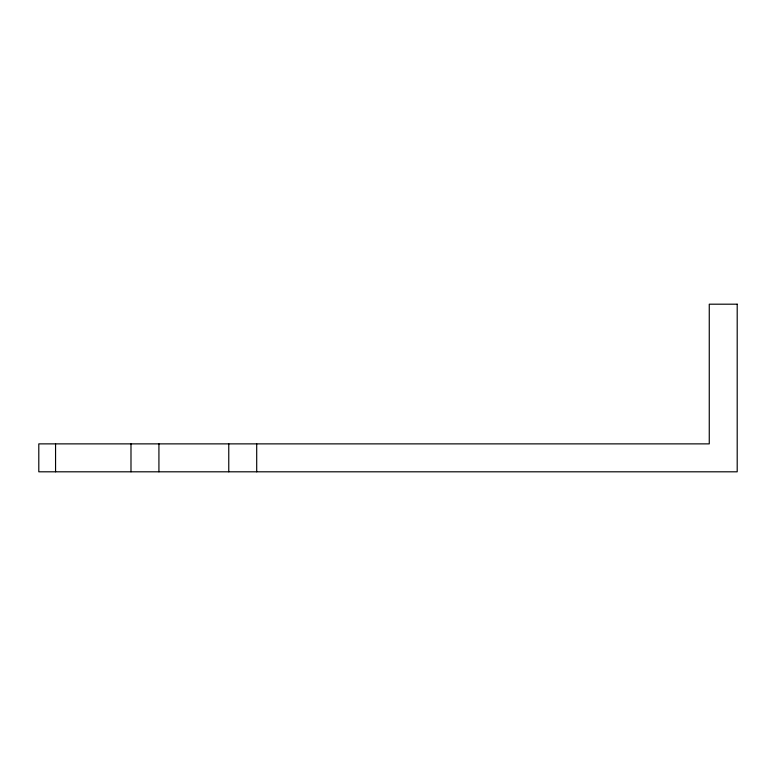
<?xml version="1.0" encoding="UTF-8"?>
<svg xmlns="http://www.w3.org/2000/svg" width="776" height="776" viewBox="0 0 776 776"><rect width="100%" height="100%" fill="white"/><g stroke="black" fill="none" stroke-linecap="round" stroke-linejoin="round"><path stroke-width="1.16" d="M256.701 443.872L256.701 471.808M228.765 443.872L228.765 471.808M158.925 443.872L158.925 471.808M130.989 443.872L130.989 471.808M55.562 443.872L55.562 471.808M737.2 304.192L709.264 304.192L709.264 443.872L38.8 443.872L38.8 471.808L737.2 471.808L737.2 304.192"/></g></svg>
